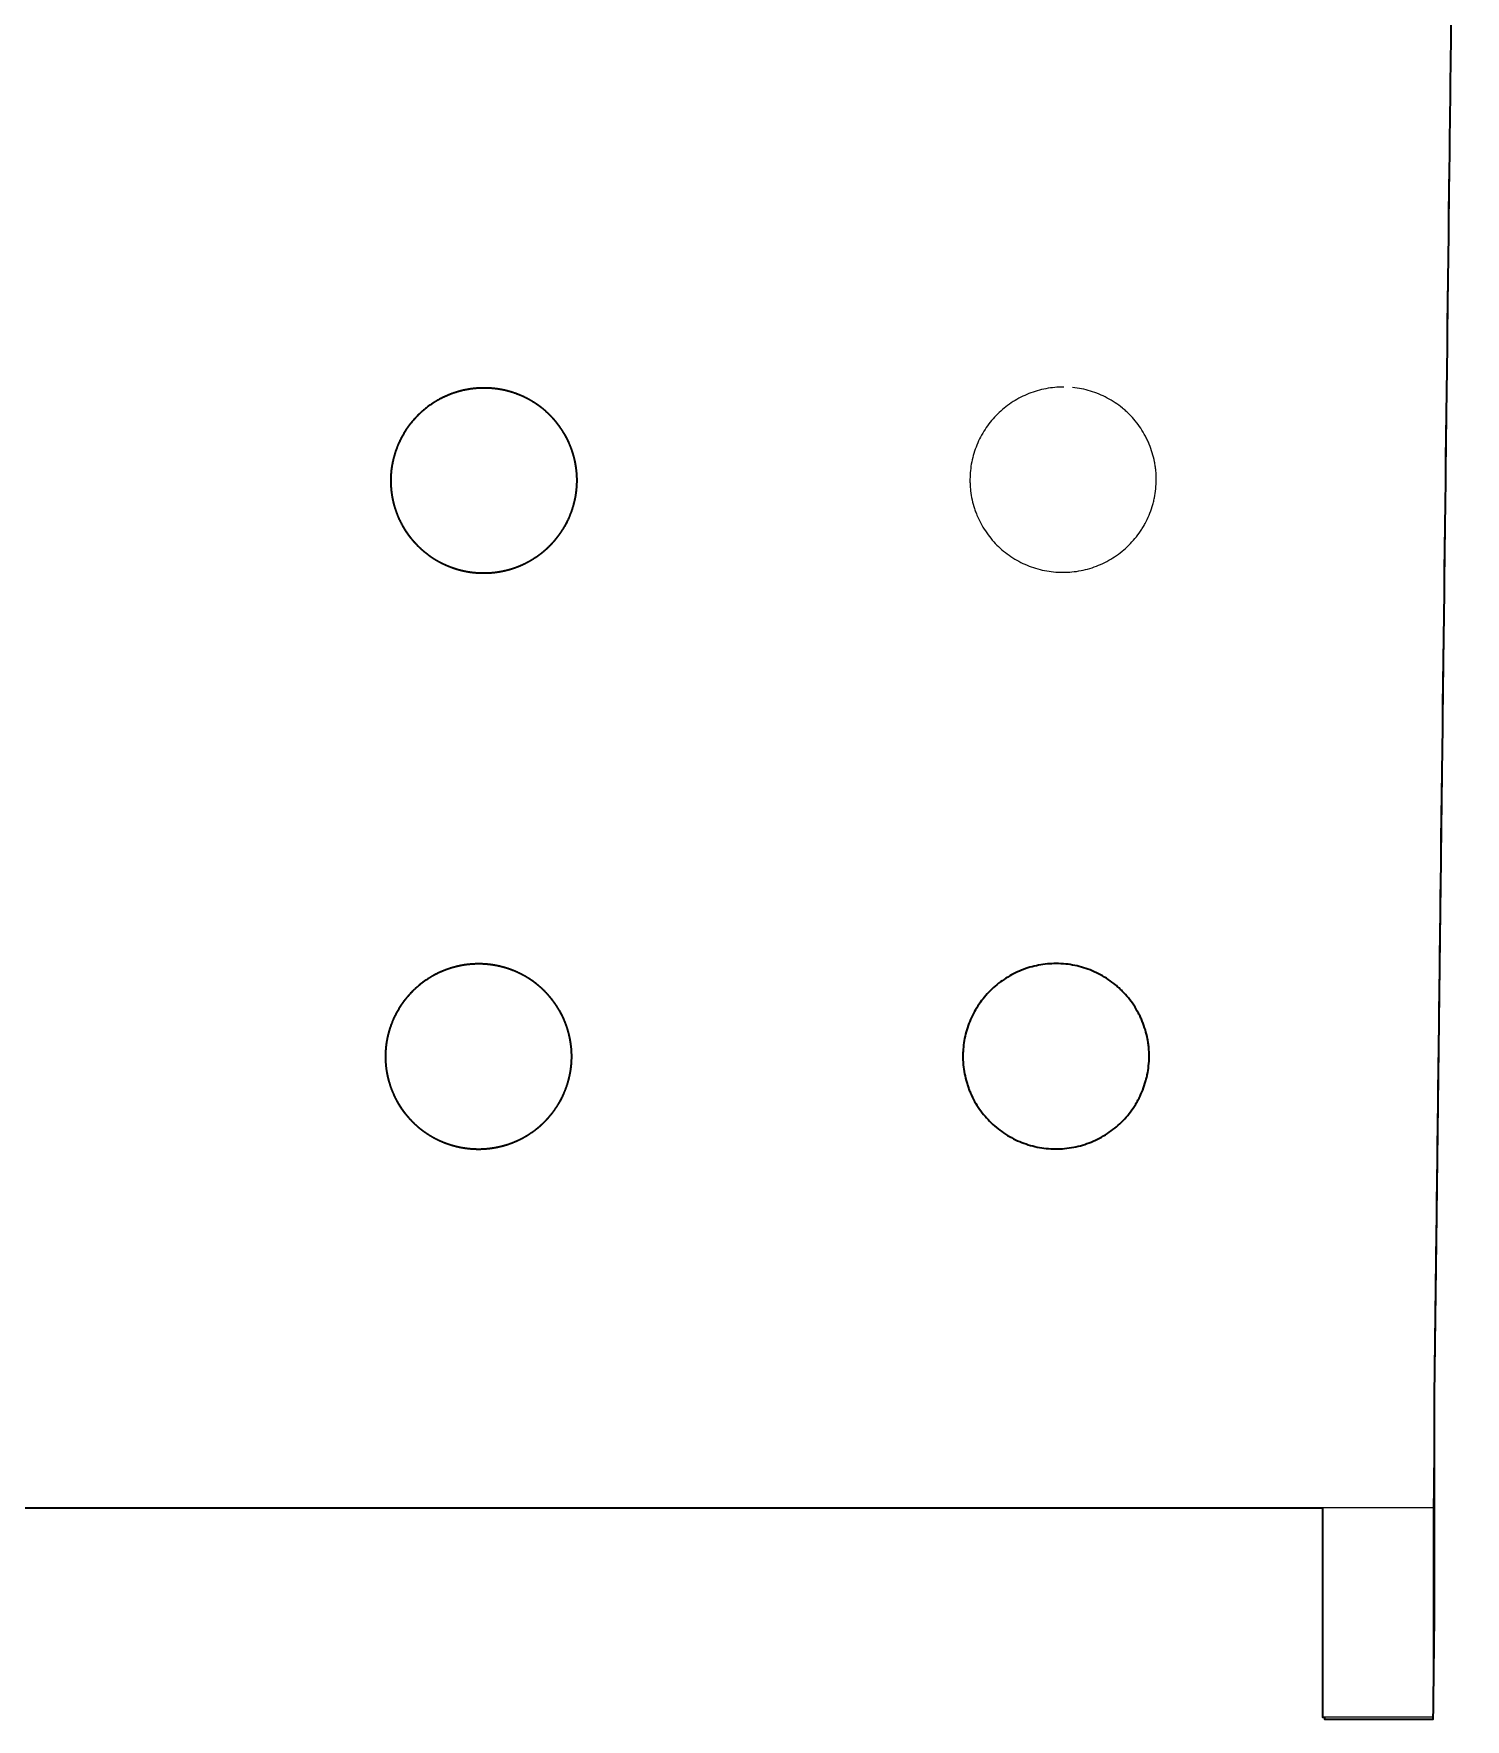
# Model space of a CAD drawing. Header units: millimetres. Extents: x 0 to 2650, y -1173 to 718.
# Drawn here: x 960.7 to 1245, y -1172.5 to -837.8 of the extents above; entities that cross this region are included whole.
import ezdxf

# ---------------------------------------------------------------- set-up
doc = ezdxf.new("R2010")
doc.units = ezdxf.units.MM
doc.layers.add('Blocks', color=7, linetype='Continuous')
doc.layers.add('Blocks$Inner', color=7, linetype='Continuous', lineweight=25, true_color=0x007f00)
doc.layers.add('Blocks$Outline', color=7, linetype='Continuous', lineweight=35, true_color=0xff3f3f)

# ---------------------------------------------------------------- blocks, each defined once
blk = doc.blocks.new('Balcony Lounge Bench Top')
at = {"layer": 'Blocks$Inner'}
for points in [[(305.26, 519.36), (305.33, 519.36), (305.88, 519.35), (306.99, 519.34), (311.44, 519.29), (346.99, 518.85), (418.1, 517.98), (426.98, 517.87), (435.87, 517.76), (453.65, 517.54), (489.2, 517.11), (560.31, 516.23), (702.52, 514.49), (773.63, 513.62), (809.18, 513.18), (811.4, 513.15), (811.96, 513.15), (812.09, 513.15)], [(826.47, 513), (868.06, 513), (846.24, 513.27), (802.43, 513.26)], [(826.47, 513), (826.47, 351.21), (826.47, 189.42), (826.47, 96.44), (826.47, -89.51), (826.47, -182.48), (826.47, -368.43), (826.47, -554.38)]]:
    blk.add_lwpolyline(points, dxfattribs=at)
for points, degree in [([(812.09, 513.15), (812.11, 513.15), (812.13, 513.15), (812.16, 513.15)], 3), ([(812.16, 513.15), (812.16, 513.15), (812.16, 513.15), (812.15, 513.15)], 3), ([(813.12, 513.13), (813.13, 513.13), (813.19, 513.13), (813.21, 513.13)], 3), ([(868.46, 513), (868.46, 513), (868.27, 513), (868.04, 513)], 3), ([(868.04, 513), (868.04, 502.27), (868.06, 491.37)], 2), ([(868.46, 491.37), (868.46, 502.27), (868.46, 513)], 2), ([(826.46, 491), (868.06, 491)], 1), ([(868.06, 491), (868.06, 491.37)], 1), ([(868.06, 491.37), (868.29, 491.37), (868.46, 491.37), (868.46, 491.37)], 3), ([(718.47, 440.01), (718.4, 439.37), (718.37, 438.74), (718.37, 438.11)], 3)]:
    blk.add_open_spline(points, degree=degree, dxfattribs=at)
for points, knots in [([(812.15, 513.15), (812.2, 513.14), (812.22, 513.14), (812.36, 513.14), (812.46, 513.14), (812.75, 513.14), (812.94, 513.14), (813.12, 513.13)], [1173.7455758, 1173.7455758, 1173.7455758, 1173.7455758, 1173.820489, 1173.820489, 1174.1201416, 1174.1201416, 1174.6297296, 1174.6297296, 1174.6297296, 1174.6297296]), ([(813.21, 513.13), (813.43, 513.13), (813.64, 513.13), (814.71, 513.12), (815.55, 513.11), (817.2, 513.09), (817.99, 513.08), (819.48, 513.07), (820.18, 513.06), (821.45, 513.05), (822.03, 513.04), (823.01, 513.03), (823.43, 513.03), (824.09, 513.02), (824.32, 513.02), (824.47, 513.02)], [1174.72731, 1174.72731, 1174.72731, 1174.72731, 1175.326616, 1175.326616, 1177.723836, 1177.723836, 1180.121057, 1180.121057, 1182.518277, 1182.518277, 1184.915498, 1184.915498, 1187.312718, 1187.312718, 1189.709939, 1189.709939, 1189.709939, 1189.709939]), ([(824.47, 513.02), (824.58, 513.01), (824.6, 513.01), (824.67, 513.01), (824.72, 513.01), (824.85, 513.01), (824.94, 513.01), (825.21, 513.01), (825.39, 513.01), (825.87, 513), (826.17, 513), (826.47, 513)], [1189.709939, 1189.709939, 1189.709939, 1189.709939, 1190.309244, 1190.309244, 1191.507854, 1191.507854, 1193.905075, 1193.905075, 1198.699516, 1198.699516, 1206.676327, 1206.676327, 1206.676327, 1206.676327]), ([(622.24, 457.98), (621.66, 457.98), (621.08, 457.95), (620.19, 457.87), (619.89, 457.83), (619.29, 457.74), (618.99, 457.69), (618.11, 457.52), (617.52, 457.37), (616.38, 457.02), (615.81, 456.82), (614.97, 456.48), (614.7, 456.36), (614.15, 456.1), (613.88, 455.96), (612.54, 455.25), (611.54, 454.58), (610.15, 453.44), (609.7, 453.03), (609.06, 452.39), (608.85, 452.17), (608.44, 451.72), (608.24, 451.49), (607.29, 450.32), (606.62, 449.32), (605.77, 447.72), (605.51, 447.17), (605.04, 446.05), (604.84, 445.48), (604.32, 443.75), (604.08, 442.57), (603.96, 441.35)], [218.164149, 218.164149, 218.164149, 218.164149, 220.732152, 220.732152, 222.058579, 222.058579, 223.385006, 223.385006, 226.03786, 226.03786, 228.690713, 228.690713, 230.01714, 230.01714, 231.343567, 231.343567, 236.649275, 236.649275, 239.302129, 239.302129, 240.628556, 240.628556, 241.954983, 241.954983, 247.26069, 247.26069, 249.913544, 249.913544, 252.566398, 252.566398, 257.872106, 257.872106, 257.872106, 257.872106]), ([(640.58, 437.59), (640.64, 438.2), (640.67, 438.8), (640.67, 439.42), (640.67, 440.02), (640.64, 440.63), (640.58, 441.24), (640.47, 442.45), (640.23, 443.63), (639.89, 444.79), (639.71, 445.38), (639.51, 445.95), (639.27, 446.52), (639.04, 447.08), (638.79, 447.62), (638.5, 448.16), (638.22, 448.69), (637.91, 449.21), (637.58, 449.71), (637.24, 450.22), (636.88, 450.71), (636.5, 451.18), (635.73, 452.12), (634.89, 452.98), (633.95, 453.75), (633.49, 454.14), (633.01, 454.5), (632.51, 454.83), (632.25, 455), (632, 455.17), (631.74, 455.33), (631.48, 455.48), (631.22, 455.63), (630.95, 455.78), (629.89, 456.35), (628.78, 456.81), (627.63, 457.17), (627.34, 457.26), (627.05, 457.34), (626.76, 457.41), (626.47, 457.49), (626.17, 457.55), (625.88, 457.61), (625.29, 457.73), (624.69, 457.82), (624.09, 457.88), (623.48, 457.95), (622.86, 457.98), (622.24, 457.98)], [187.153528, 187.153528, 187.153528, 187.153528, 188.984385, 188.984385, 188.984385, 190.811483, 190.811483, 190.811483, 194.446161, 194.446161, 194.446161, 196.276968, 196.276968, 196.276968, 198.093772, 198.093772, 198.093772, 199.906511, 199.906511, 199.906511, 201.732615, 201.732615, 201.732615, 205.372319, 205.372319, 205.372319, 207.189812, 207.189812, 207.189812, 208.105549, 208.105549, 208.105549, 209.018534, 209.018534, 209.018534, 212.649259, 212.649259, 212.649259, 213.559887, 213.559887, 213.559887, 214.475678, 214.475678, 214.475678, 216.295634, 216.295634, 216.295634, 218.164149, 218.164149, 218.164149, 218.164149]), ([(736.77, 456.57), (736.21, 456.57), (735.65, 456.55), (734.78, 456.47), (734.48, 456.43), (733.88, 456.35), (733.58, 456.3), (732.7, 456.12), (732.11, 455.98), (730.96, 455.64), (730.4, 455.44), (729.56, 455.1), (729.28, 454.98), (728.73, 454.72), (728.46, 454.58), (727.12, 453.87), (726.12, 453.21), (724.72, 452.07), (724.27, 451.67), (723.62, 451.02), (723.41, 450.8), (723, 450.36), (722.8, 450.13), (721.84, 448.97), (721.17, 447.97), (720.31, 446.37), (720.04, 445.82), (719.57, 444.7), (719.37, 444.13), (718.84, 442.4), (718.59, 441.22), (718.47, 440.01)], [303.076391, 303.076391, 303.076391, 303.076391, 305.556832, 305.556832, 306.883509, 306.883509, 308.210185, 308.210185, 310.863538, 310.863538, 313.516891, 313.516891, 314.843567, 314.843567, 316.170244, 316.170244, 321.476949, 321.476949, 324.130302, 324.130302, 325.456978, 325.456978, 326.783655, 326.783655, 332.09036, 332.09036, 334.743713, 334.743713, 337.397066, 337.397066, 342.703772, 342.703772, 342.703772, 342.703772]), ([(755.08, 436.13), (755.14, 436.74), (755.17, 437.35), (755.18, 437.96), (755.18, 438.57), (755.15, 439.18), (755.1, 439.78), (754.98, 440.99), (754.76, 442.18), (754.41, 443.34), (754.24, 443.92), (754.04, 444.5), (753.81, 445.06), (753.58, 445.62), (753.33, 446.17), (753.05, 446.71), (752.77, 447.24), (752.46, 447.76), (752.13, 448.27), (751.8, 448.77), (751.44, 449.26), (751.06, 449.74), (750.3, 450.68), (749.45, 451.54), (748.52, 452.31), (748.06, 452.7), (747.58, 453.06), (747.08, 453.4), (746.83, 453.57), (746.57, 453.73), (746.31, 453.89), (746.06, 454.05), (745.79, 454.2), (745.53, 454.34), (744.47, 454.92), (743.37, 455.39), (742.22, 455.74), (741.93, 455.83), (741.64, 455.92), (741.35, 455.99), (741.06, 456.07), (740.76, 456.14), (740.47, 456.2), (739.88, 456.32), (739.28, 456.41), (738.68, 456.47), (738.05, 456.54), (737.41, 456.57), (736.77, 456.57)], [272.013213, 272.013213, 272.013213, 272.013213, 273.843547, 273.843547, 273.843547, 275.670077, 275.670077, 275.670077, 279.303693, 279.303693, 279.303693, 281.133968, 281.133968, 281.133968, 282.950232, 282.950232, 282.950232, 284.76247, 284.76247, 284.76247, 286.588104, 286.588104, 286.588104, 290.226796, 290.226796, 290.226796, 292.043869, 292.043869, 292.043869, 292.959402, 292.959402, 292.959402, 293.872157, 293.872157, 293.872157, 297.502131, 297.502131, 297.502131, 298.412616, 298.412616, 298.412616, 299.328263, 299.328263, 299.328263, 301.147926, 301.147926, 301.147926, 303.076391, 303.076391, 303.076391, 303.076391]), ([(603.87, 439.59), (603.87, 438.4), (603.98, 437.23), (604.31, 435.49), (604.45, 434.91), (604.77, 433.78), (604.96, 433.23), (605.61, 431.6), (606.14, 430.56), (607.09, 429.06), (607.43, 428.58), (608.15, 427.65), (608.53, 427.21), (609.33, 426.36), (609.75, 425.95), (610.63, 425.18), (611.09, 424.81), (612.52, 423.78), (613.53, 423.19), (615.11, 422.45), (615.65, 422.23), (616.76, 421.83), (617.33, 421.66), (619.03, 421.24), (620.18, 421.07), (621.67, 420.99), (622.01, 420.98), (622.34, 420.98)], [130.707701, 130.707701, 130.707701, 130.707701, 134.233383, 134.233383, 135.996224, 135.996224, 137.759066, 137.759066, 141.284748, 141.284748, 143.047589, 143.047589, 144.81043, 144.81043, 146.573271, 146.573271, 148.336113, 148.336113, 151.861795, 151.861795, 153.624636, 153.624636, 155.387477, 155.387477, 158.91316, 158.91316, 159.909565, 159.909565, 159.909565, 159.909565]), ([(622.34, 420.98), (622.61, 420.98), (622.89, 420.98), (623.17, 421), (623.47, 421.01), (623.77, 421.03), (624.07, 421.06), (625.26, 421.17), (626.43, 421.4), (627.58, 421.75), (627.87, 421.84), (628.16, 421.93), (628.44, 422.03), (628.73, 422.13), (629.01, 422.24), (629.29, 422.36), (629.84, 422.58), (630.38, 422.84), (630.91, 423.12), (631.98, 423.69), (632.97, 424.35), (633.91, 425.12), (634.37, 425.5), (634.82, 425.91), (635.25, 426.33), (635.68, 426.76), (636.08, 427.2), (636.46, 427.67), (636.84, 428.13), (637.2, 428.61), (637.54, 429.12), (637.87, 429.62), (638.19, 430.14), (638.48, 430.68), (639.05, 431.74), (639.51, 432.86), (639.86, 434.01), (640.04, 434.6), (640.19, 435.19), (640.31, 435.78), (640.43, 436.38), (640.52, 436.98), (640.58, 437.59)], [159.909565, 159.909565, 159.909565, 159.909565, 160.748989, 160.748989, 160.748989, 161.659654, 161.659654, 161.659654, 165.290179, 165.290179, 165.290179, 166.203061, 166.203061, 166.203061, 167.118703, 167.118703, 167.118703, 168.935993, 168.935993, 168.935993, 172.575195, 172.575195, 172.575195, 174.401123, 174.401123, 174.401123, 176.213709, 176.213709, 176.213709, 178.030371, 178.030371, 178.030371, 179.86108, 179.86108, 179.86108, 183.495627, 183.495627, 183.495627, 185.322663, 185.322663, 185.322663, 187.153528, 187.153528, 187.153528, 187.153528]), ([(718.37, 438.11), (718.37, 436.93), (718.48, 435.76), (718.81, 434.03), (718.95, 433.45), (719.28, 432.33), (719.47, 431.77), (720.11, 430.15), (720.64, 429.11), (721.91, 427.12), (722.63, 426.2), (723.83, 424.93), (724.25, 424.52), (725.13, 423.75), (725.59, 423.38), (727.01, 422.36), (728.02, 421.77), (729.6, 421.04), (730.14, 420.82), (731.25, 420.42), (731.81, 420.26), (733.51, 419.83), (734.65, 419.66), (736.14, 419.58), (736.47, 419.57), (736.8, 419.57)], [215.703493, 215.703493, 215.703493, 215.703493, 219.220828, 219.220828, 220.979495, 220.979495, 222.738163, 222.738163, 226.255498, 226.255498, 229.772833, 229.772833, 231.5315, 231.5315, 233.290168, 233.290168, 236.807503, 236.807503, 238.56617, 238.56617, 240.324838, 240.324838, 243.842172, 243.842172, 244.82717, 244.82717, 244.82717, 244.82717]), ([(736.8, 419.57), (737.06, 419.57), (737.32, 419.58), (737.58, 419.59), (737.88, 419.6), (738.18, 419.62), (738.48, 419.65), (739.67, 419.76), (740.85, 419.99), (742, 420.33), (742.29, 420.41), (742.57, 420.51), (742.86, 420.61), (743.14, 420.71), (743.43, 420.82), (743.71, 420.93), (744.26, 421.16), (744.81, 421.41), (745.34, 421.69), (746.41, 422.25), (747.41, 422.92), (748.34, 423.68), (748.81, 424.06), (749.26, 424.46), (749.69, 424.89), (750.12, 425.31), (750.53, 425.76), (750.91, 426.22), (751.3, 426.68), (751.66, 427.17), (752, 427.67), (752.33, 428.17), (752.65, 428.69), (752.94, 429.23), (753.52, 430.29), (753.98, 431.4), (754.34, 432.56), (754.52, 433.14), (754.67, 433.73), (754.8, 434.33), (754.92, 434.92), (755.01, 435.53), (755.08, 436.13)], [244.82717, 244.82717, 244.82717, 244.82717, 245.614285, 245.614285, 245.614285, 246.524801, 246.524801, 246.524801, 250.15476, 250.15476, 250.15476, 251.067497, 251.067497, 251.067497, 251.983, 251.983, 251.983, 253.800002, 253.800002, 253.800002, 257.438539, 257.438539, 257.438539, 259.264113, 259.264113, 259.264113, 261.076304, 261.076304, 261.076304, 262.89253, 262.89253, 262.89253, 264.722781, 264.722781, 264.722781, 268.356359, 268.356359, 268.356359, 270.182879, 270.182879, 270.182879, 272.013213, 272.013213, 272.013213, 272.013213]), ([(622.42, 342.94), (621.84, 342.94), (621.27, 342.91), (620.39, 342.82), (620.09, 342.79), (619.49, 342.7), (619.19, 342.65), (618.31, 342.48), (617.72, 342.33), (616.58, 341.99), (616.01, 341.79), (615.18, 341.44), (614.9, 341.32), (614.35, 341.06), (614.08, 340.93), (612.75, 340.21), (611.75, 339.55), (610.36, 338.41), (609.91, 338), (609.27, 337.36), (609.06, 337.14), (608.65, 336.69), (608.45, 336.46), (607.5, 335.3), (606.83, 334.3), (605.97, 332.7), (605.71, 332.14), (605.25, 331.02), (605.04, 330.46), (604.52, 328.73), (604.28, 327.54), (604.16, 326.33)], [316.161507, 316.161507, 316.161507, 316.161507, 318.701767, 318.701767, 320.028222, 320.028222, 321.354676, 321.354676, 324.007586, 324.007586, 326.660495, 326.660495, 327.98695, 327.98695, 329.313404, 329.313404, 334.619223, 334.619223, 337.272132, 337.272132, 338.598587, 338.598587, 339.925042, 339.925042, 345.230861, 345.230861, 347.88377, 347.88377, 350.536679, 350.536679, 355.842498, 355.842498, 355.842498, 355.842498]), ([(640.71, 322.53), (640.77, 323.13), (640.8, 323.74), (640.8, 324.35), (640.81, 324.96), (640.78, 325.57), (640.72, 326.18), (640.61, 327.39), (640.37, 328.57), (640.03, 329.74), (639.85, 330.32), (639.65, 330.9), (639.42, 331.46), (639.19, 332.02), (638.93, 332.57), (638.65, 333.1), (638.37, 333.64), (638.06, 334.16), (637.73, 334.66), (637.4, 335.17), (637.04, 335.66), (636.65, 336.13), (635.89, 337.07), (635.04, 337.93), (634.12, 338.7), (633.65, 339.08), (633.17, 339.45), (632.67, 339.78), (632.42, 339.95), (632.16, 340.12), (631.91, 340.28), (631.65, 340.43), (631.39, 340.58), (631.12, 340.73), (630.06, 341.3), (628.96, 341.76), (627.81, 342.12), (627.52, 342.21), (627.23, 342.29), (626.94, 342.36), (626.65, 342.44), (626.36, 342.51), (626.06, 342.57), (625.47, 342.69), (624.88, 342.78), (624.28, 342.84), (623.66, 342.9), (623.04, 342.94), (622.42, 342.94)], [285.119179, 285.119179, 285.119179, 285.119179, 286.950936, 286.950936, 286.950936, 288.778899, 288.778899, 288.778899, 292.415275, 292.415275, 292.415275, 294.246884, 294.246884, 294.246884, 296.064432, 296.064432, 296.064432, 297.87792, 297.87792, 297.87792, 299.704789, 299.704789, 299.704789, 303.345789, 303.345789, 303.345789, 305.163992, 305.163992, 305.163992, 306.080081, 306.080081, 306.080081, 306.993346, 306.993346, 306.993346, 310.625382, 310.625382, 310.625382, 311.536402, 311.536402, 311.536402, 312.452562, 312.452562, 312.452562, 314.273172, 314.273172, 314.273172, 316.161507, 316.161507, 316.161507, 316.161507]), ([(736.83, 341.88), (736.27, 341.88), (735.7, 341.86), (734.84, 341.78), (734.54, 341.74), (733.94, 341.65), (733.64, 341.6), (732.75, 341.43), (732.17, 341.29), (731.02, 340.95), (730.46, 340.75), (729.62, 340.41), (729.34, 340.29), (728.79, 340.03), (728.52, 339.89), (727.18, 339.18), (726.18, 338.52), (724.79, 337.38), (724.34, 336.98), (723.69, 336.34), (723.48, 336.12), (723.07, 335.67), (722.87, 335.44), (721.91, 334.28), (721.24, 333.28), (720.38, 331.68), (720.11, 331.13), (719.65, 330.01), (719.44, 329.44), (718.91, 327.72), (718.67, 326.53), (718.54, 325.32)], [316.053972, 316.053972, 316.053972, 316.053972, 318.530343, 318.530343, 319.857422, 319.857422, 321.184501, 321.184501, 323.838659, 323.838659, 326.492817, 326.492817, 327.819896, 327.819896, 329.146975, 329.146975, 334.455292, 334.455292, 337.10945, 337.10945, 338.436529, 338.436529, 339.763608, 339.763608, 345.071925, 345.071925, 347.726083, 347.726083, 350.380241, 350.380241, 355.688557, 355.688557, 355.688557, 355.688557]), ([(755.1, 321.44), (755.17, 322.05), (755.2, 322.65), (755.2, 323.26), (755.21, 323.87), (755.18, 324.48), (755.12, 325.09), (755.01, 326.3), (754.78, 327.48), (754.44, 328.65), (754.27, 329.23), (754.07, 329.81), (753.84, 330.37), (753.61, 330.93), (753.36, 331.48), (753.08, 332.02), (752.8, 332.55), (752.49, 333.07), (752.16, 333.57), (751.83, 334.08), (751.47, 334.57), (751.09, 335.04), (750.33, 335.99), (749.48, 336.84), (748.56, 337.62), (748.09, 338), (747.61, 338.37), (747.12, 338.71), (746.87, 338.88), (746.61, 339.04), (746.35, 339.2), (746.09, 339.36), (745.83, 339.51), (745.57, 339.65), (744.51, 340.23), (743.41, 340.69), (742.26, 341.05), (741.98, 341.14), (741.69, 341.22), (741.4, 341.3), (741.1, 341.37), (740.81, 341.44), (740.51, 341.5), (739.92, 341.63), (739.33, 341.72), (738.73, 341.78), (738.1, 341.85), (737.46, 341.88), (736.83, 341.88)], [284.977033, 284.977033, 284.977033, 284.977033, 286.807996, 286.807996, 286.807996, 288.635145, 288.635145, 288.635145, 292.270042, 292.270042, 292.270042, 294.100962, 294.100962, 294.100962, 295.917858, 295.917858, 295.917858, 297.730744, 297.730744, 297.730744, 299.557044, 299.557044, 299.557044, 303.19697, 303.19697, 303.19697, 305.014678, 305.014678, 305.014678, 305.930525, 305.930525, 305.930525, 306.843561, 306.843561, 306.843561, 310.474686, 310.474686, 310.474686, 311.385472, 311.385472, 311.385472, 312.301409, 312.301409, 312.301409, 314.121606, 314.121606, 314.121606, 316.053972, 316.053972, 316.053972, 316.053972]), ([(604.07, 324.52), (604.06, 323.33), (604.17, 322.16), (604.5, 320.42), (604.64, 319.85), (604.97, 318.72), (605.16, 318.16), (605.8, 316.54), (606.33, 315.49), (607.6, 313.5), (608.32, 312.57), (609.51, 311.3), (609.93, 310.9), (610.81, 310.12), (611.28, 309.75), (612.7, 308.72), (613.71, 308.14), (615.29, 307.4), (615.83, 307.18), (616.94, 306.79), (617.5, 306.62), (619.19, 306.2), (620.34, 306.02), (621.82, 305.94), (622.15, 305.94), (622.47, 305.93)], [228.730152, 228.730152, 228.730152, 228.730152, 232.253522, 232.253522, 234.015207, 234.015207, 235.776892, 235.776892, 239.300262, 239.300262, 242.823632, 242.823632, 244.585318, 244.585318, 246.347003, 246.347003, 249.870373, 249.870373, 251.632058, 251.632058, 253.393743, 253.393743, 256.917113, 256.917113, 257.889009, 257.889009, 257.889009, 257.889009]), ([(630.76, 307.93), (630.86, 307.98), (630.95, 308.02), (631.03, 308.07), (632.1, 308.63), (633.09, 309.3), (634.03, 310.06), (634.49, 310.44), (634.94, 310.85), (635.37, 311.27), (635.79, 311.7), (636.2, 312.14), (636.58, 312.61), (636.96, 313.07), (637.32, 313.55), (637.66, 314.05), (638, 314.56), (638.31, 315.08), (638.6, 315.61), (639.17, 316.68), (639.63, 317.79), (639.99, 318.95), (640.17, 319.53), (640.32, 320.12), (640.44, 320.72), (640.56, 321.32), (640.65, 321.92), (640.71, 322.53)], [266.595228, 266.595228, 266.595228, 266.595228, 266.892102, 266.892102, 266.892102, 270.533288, 270.533288, 270.533288, 272.360162, 272.360162, 272.360162, 274.173702, 274.173702, 274.173702, 275.991335, 275.991335, 275.991335, 277.82301, 277.82301, 277.82301, 281.459434, 281.459434, 281.459434, 283.287403, 283.287403, 283.287403, 285.119179, 285.119179, 285.119179, 285.119179]), ([(718.44, 323.41), (718.44, 322.23), (718.55, 321.06), (718.88, 319.33), (719.02, 318.75), (719.35, 317.62), (719.54, 317.07), (720.18, 315.45), (720.71, 314.41), (721.98, 312.42), (722.7, 311.5), (723.89, 310.23), (724.31, 309.83), (725.19, 309.06), (725.65, 308.69), (727.08, 307.66), (728.08, 307.08), (729.66, 306.34), (730.2, 306.12), (731.3, 305.73), (731.86, 305.56), (733.56, 305.14), (734.7, 304.97), (736.2, 304.89), (736.53, 304.88), (736.86, 304.88)], [228.697229, 228.697229, 228.697229, 228.697229, 232.214048, 232.214048, 233.972457, 233.972457, 235.730867, 235.730867, 239.247685, 239.247685, 242.764504, 242.764504, 244.522914, 244.522914, 246.281323, 246.281323, 249.798142, 249.798142, 251.556552, 251.556552, 253.314961, 253.314961, 256.83178, 256.83178, 257.833829, 257.833829, 257.833829, 257.833829]), ([(745.14, 306.88), (745.23, 306.92), (745.3, 306.96), (745.37, 307), (746.43, 307.56), (747.43, 308.22), (748.37, 308.98), (748.84, 309.36), (749.29, 309.77), (749.72, 310.19), (750.15, 310.62), (750.55, 311.06), (750.94, 311.52), (751.32, 311.99), (751.68, 312.47), (752.02, 312.97), (752.36, 313.47), (752.68, 314), (752.97, 314.53), (753.54, 315.59), (754.01, 316.71), (754.37, 317.86), (754.55, 318.44), (754.7, 319.03), (754.82, 319.63), (754.95, 320.23), (755.04, 320.83), (755.1, 321.44)], [266.51248, 266.51248, 266.51248, 266.51248, 266.757683, 266.757683, 266.757683, 270.397455, 270.397455, 270.397455, 272.223637, 272.223637, 272.223637, 274.036434, 274.036434, 274.036434, 275.853273, 275.853273, 275.853273, 277.684139, 277.684139, 277.684139, 281.31894, 281.31894, 281.31894, 283.146081, 283.146081, 283.146081, 284.977033, 284.977033, 284.977033, 284.977033]), ([(622.47, 305.93), (622.75, 305.93), (623.02, 305.94), (623.3, 305.95), (623.6, 305.97), (623.9, 305.99), (624.2, 306.02), (625.39, 306.13), (626.56, 306.36), (627.71, 306.7), (627.99, 306.79), (628.28, 306.88), (628.56, 306.98), (628.85, 307.08), (629.13, 307.19), (629.41, 307.3), (629.86, 307.49), (630.31, 307.7), (630.76, 307.93)], [257.889009, 257.889009, 257.889009, 257.889009, 258.728811, 258.728811, 258.728811, 259.639873, 259.639873, 259.639873, 263.272223, 263.272223, 263.272223, 264.18562, 264.18562, 264.18562, 265.10172, 265.10172, 265.10172, 266.595228, 266.595228, 266.595228, 266.595228]), ([(736.86, 304.88), (737.11, 304.88), (737.37, 304.89), (737.62, 304.9), (737.92, 304.91), (738.22, 304.93), (738.52, 304.96), (739.71, 305.07), (740.88, 305.29), (742.03, 305.64), (742.32, 305.72), (742.61, 305.81), (742.89, 305.91), (743.18, 306.01), (743.46, 306.12), (743.74, 306.24), (744.21, 306.43), (744.67, 306.64), (745.14, 306.88)], [257.833829, 257.833829, 257.833829, 257.833829, 258.597168, 258.597168, 258.597168, 259.507965, 259.507965, 259.507965, 263.139113, 263.139113, 263.139113, 264.052167, 264.052167, 264.052167, 264.967971, 264.967971, 264.967971, 266.51248, 266.51248, 266.51248, 266.51248])]:
    blk.add_open_spline(points, degree=3, knots=knots, dxfattribs=at)
for points, weights in [([(604.16, 326.33), (604.1, 325.72), (604.07, 325.12), (604.07, 324.52)], [1, 0.999999999989, 0.999999999989, 1]), ([(718.54, 325.32), (718.47, 324.68), (718.44, 324.04), (718.44, 323.41)], [1, 0.999999999991, 0.999999999991, 1])]:
    blk.add_rational_spline(points, weights, degree=3, dxfattribs=at)
at = {"layer": 'Blocks$Outline'}
for points, knots in [([(802.43, 513.26), (792.83, 513.38), (783.23, 513.5), (773.63, 513.62), (749.93, 513.91), (726.22, 514.2), (702.52, 514.49), (655.12, 515.07), (607.71, 515.65), (560.31, 516.23), (536.61, 516.52), (512.9, 516.81), (489.2, 517.11), (477.35, 517.25), (465.5, 517.4), (453.65, 517.54), (447.72, 517.61), (441.8, 517.69), (435.87, 517.76), (432.91, 517.8), (429.95, 517.83), (426.98, 517.87), (424.02, 517.91), (421.06, 517.94), (418.1, 517.98), (394.39, 518.27), (370.69, 518.56), (346.99, 518.85), (335.68, 518.99), (324.36, 519.13), (313.05, 519.27)], [-1170.360637, -1170.360637, -1170.360637, -1170.360637, -1169.550642, -1169.550642, -1169.550642, -1168.550642, -1168.550642, -1168.550642, -1167.550642, -1167.550642, -1167.550642, -1166.550642, -1166.550642, -1166.550642, -1165.550642, -1165.550642, -1165.550642, -1164.550642, -1164.550642, -1164.550642, -1163.550642, -1163.550642, -1163.550642, -1162.550642, -1162.550642, -1162.550642, -1161.550642, -1161.550642, -1161.550642, -1160.595962, -1160.595962, -1160.595962, -1160.595962]), ([(868.04, 513), (868.04, 513), (860.77, 513.09), (853.5, 513.18), (846.24, 513.27), (831.63, 513.27), (817.03, 513.27), (802.43, 513.26)], [1.001094, 1.001094, 1.001094, 1.001094, 1.001094, 2, 2, 2, 3, 3, 3, 3]), ([(826.47, 491), (840.33, 491), (854.2, 491), (868.06, 491), (868.06, 491.12), (868.06, 491.24), (868.06, 491.37), (868.29, 491.37), (868.46, 491.37), (868.46, 491.37), (868.46, 498.63), (868.46, 505.84), (868.46, 513), (868.46, 513), (868.29, 513), (868.06, 513)], [0.000282, 0.000282, 0.000282, 0.000282, 1, 1, 1, 2, 2, 2, 6.096699, 6.096699, 6.096699, 27.896699, 27.896699, 27.896699, 31.993479, 31.993479, 31.993479, 31.993479]), ([(868.06, 513), (868.05, 513), (868.05, 513), (868.04, 513), (868.04, 513)], [-1, -1, -1, -1, -0.9994760227, -0.9994260712, -0.9994260712, -0.9994260712, -0.9994260712]), ([(826.47, -532.38), (826.47, -477.73), (826.47, -423.08), (826.47, -368.43), (826.47, -306.45), (826.47, -244.47), (826.47, -182.48), (826.47, -151.49), (826.47, -120.5), (826.47, -89.51), (826.47, -27.52), (826.47, 34.46), (826.47, 96.44), (826.47, 127.44), (826.47, 158.43), (826.47, 189.42), (826.47, 243.35), (826.47, 297.28), (826.47, 351.21), (826.47, 397.8), (826.47, 444.4), (826.47, 491)], [33.722846, 33.722846, 33.722846, 33.722846, 34.604537, 34.604537, 34.604537, 35.604537, 35.604537, 35.604537, 36.604537, 36.604537, 36.604537, 37.604537, 37.604537, 37.604537, 38.604537, 38.604537, 38.604537, 39.604537, 39.604537, 39.604537, 40.468559, 40.468559, 40.468559, 40.468559]), ([(718.47, 440.01), (718.59, 441.22), (718.84, 442.4), (719.37, 444.13), (719.57, 444.7), (720.04, 445.82), (720.31, 446.37), (721.17, 447.97), (721.84, 448.97), (722.8, 450.13), (723, 450.36), (723.41, 450.8), (723.62, 451.02), (724.27, 451.67), (724.72, 452.07), (726.12, 453.21), (727.12, 453.87), (728.46, 454.58), (728.73, 454.72), (729.28, 454.98), (729.56, 455.1), (730.4, 455.44), (730.96, 455.64), (732.11, 455.98), (732.7, 456.12), (733.58, 456.3), (733.88, 456.35), (734.48, 456.43), (734.78, 456.47), (735.65, 456.55), (736.21, 456.57), (736.77, 456.57), (737.41, 456.57), (738.05, 456.54), (738.68, 456.47), (739.28, 456.41), (739.88, 456.32), (740.47, 456.2), (740.76, 456.14), (741.06, 456.07), (741.35, 455.99), (741.64, 455.92), (741.93, 455.83), (742.22, 455.74), (743.37, 455.39), (744.47, 454.92), (745.53, 454.34), (745.79, 454.2), (746.06, 454.05), (746.31, 453.89), (746.57, 453.73), (746.83, 453.57), (747.08, 453.4), (747.58, 453.06), (748.06, 452.7), (748.52, 452.31), (749.45, 451.54), (750.3, 450.68), (751.06, 449.74), (751.44, 449.26), (751.8, 448.77), (752.13, 448.27), (752.46, 447.76), (752.77, 447.24), (753.05, 446.71), (753.33, 446.17), (753.58, 445.62), (753.81, 445.06), (754.04, 444.5), (754.24, 443.92), (754.41, 443.34), (754.76, 442.18), (754.98, 440.99), (755.1, 439.78), (755.15, 439.18), (755.18, 438.57), (755.18, 437.96), (755.17, 437.35), (755.14, 436.74), (755.08, 436.13), (755.01, 435.53), (754.92, 434.92), (754.8, 434.33), (754.67, 433.73), (754.52, 433.14), (754.34, 432.56), (753.98, 431.4), (753.52, 430.29), (752.94, 429.23), (752.65, 428.69), (752.33, 428.17), (752, 427.67), (751.66, 427.17), (751.3, 426.68), (750.91, 426.22), (750.53, 425.76), (750.12, 425.31), (749.69, 424.89), (749.26, 424.46), (748.81, 424.06), (748.34, 423.68), (747.41, 422.92), (746.41, 422.25), (745.34, 421.69), (744.81, 421.41), (744.26, 421.16), (743.71, 420.93), (743.43, 420.82), (743.14, 420.71), (742.86, 420.61), (742.57, 420.51), (742.29, 420.41), (742, 420.33), (740.85, 419.99), (739.67, 419.76), (738.48, 419.65), (738.18, 419.62), (737.88, 419.6), (737.58, 419.59), (737.32, 419.58), (737.06, 419.57), (736.8, 419.57), (736.47, 419.57), (736.14, 419.58), (734.65, 419.66), (733.51, 419.83), (731.81, 420.26), (731.25, 420.42), (730.14, 420.82), (729.6, 421.04), (728.02, 421.77), (727.01, 422.36), (725.59, 423.38), (725.13, 423.75), (724.25, 424.52), (723.83, 424.93), (722.63, 426.2), (721.91, 427.12), (720.64, 429.11), (720.11, 430.15), (719.47, 431.77), (719.28, 432.33), (718.95, 433.45), (718.81, 434.03), (718.48, 435.76), (718.37, 436.93), (718.37, 438.11), (718.37, 438.74), (718.4, 439.37), (718.47, 440.01)], [-342.703772, -342.703772, -342.703772, -342.703772, -337.397066, -337.397066, -334.743713, -334.743713, -332.09036, -332.09036, -326.783655, -326.783655, -325.456978, -325.456978, -324.130302, -324.130302, -321.476949, -321.476949, -316.170244, -316.170244, -314.843567, -314.843567, -313.516891, -313.516891, -310.863538, -310.863538, -308.210185, -308.210185, -306.883509, -306.883509, -305.556832, -305.556832, -303.076391, -303.076391, -303.076391, -301.147926, -301.147926, -301.147926, -299.328263, -299.328263, -299.328263, -298.412616, -298.412616, -298.412616, -297.502131, -297.502131, -297.502131, -293.872157, -293.872157, -293.872157, -292.959402, -292.959402, -292.959402, -292.043869, -292.043869, -292.043869, -290.226796, -290.226796, -290.226796, -286.588104, -286.588104, -286.588104, -284.76247, -284.76247, -284.76247, -282.950232, -282.950232, -282.950232, -281.133968, -281.133968, -281.133968, -279.303693, -279.303693, -279.303693, -275.670077, -275.670077, -275.670077, -273.843547, -273.843547, -273.843547, -272.013213, -272.013213, -272.013213, -270.182879, -270.182879, -270.182879, -268.356359, -268.356359, -268.356359, -264.722781, -264.722781, -264.722781, -262.89253, -262.89253, -262.89253, -261.076304, -261.076304, -261.076304, -259.264113, -259.264113, -259.264113, -257.438539, -257.438539, -257.438539, -253.800002, -253.800002, -253.800002, -251.983, -251.983, -251.983, -251.067497, -251.067497, -251.067497, -250.15476, -250.15476, -250.15476, -246.524801, -246.524801, -246.524801, -245.614285, -245.614285, -245.614285, -244.82717, -244.82717, -244.82717, -243.842172, -243.842172, -240.324838, -240.324838, -238.56617, -238.56617, -236.807503, -236.807503, -233.290168, -233.290168, -231.5315, -231.5315, -229.772833, -229.772833, -226.255498, -226.255498, -222.738163, -222.738163, -220.979495, -220.979495, -219.220828, -219.220828, -215.703493, -215.703493, -215.703493, -213.805531, -213.805531, -213.805531, -213.805531])]:
    blk.add_open_spline(points, degree=3, knots=knots, dxfattribs=at)
for points, weights, knots in [([(604.16, 326.33), (604.28, 327.54), (604.52, 328.73), (605.04, 330.46), (605.25, 331.02), (605.71, 332.14), (605.97, 332.7), (606.83, 334.3), (607.5, 335.3), (608.45, 336.46), (608.65, 336.69), (609.06, 337.14), (609.27, 337.36), (609.91, 338), (610.36, 338.41), (611.75, 339.55), (612.75, 340.21), (614.08, 340.93), (614.35, 341.06), (614.9, 341.32), (615.18, 341.44), (616.01, 341.79), (616.58, 341.99), (617.72, 342.33), (618.31, 342.48), (619.19, 342.65), (619.49, 342.7), (620.09, 342.79), (620.39, 342.82), (621.27, 342.91), (621.84, 342.94), (622.42, 342.94), (623.04, 342.94), (623.66, 342.9), (624.28, 342.84), (624.88, 342.78), (625.47, 342.69), (626.06, 342.57), (626.36, 342.51), (626.65, 342.44), (626.94, 342.36), (627.23, 342.29), (627.52, 342.21), (627.81, 342.12), (628.96, 341.76), (630.06, 341.3), (631.12, 340.73), (631.39, 340.58), (631.65, 340.43), (631.91, 340.28), (632.16, 340.12), (632.42, 339.95), (632.67, 339.78), (633.17, 339.45), (633.65, 339.08), (634.12, 338.7), (635.04, 337.93), (635.89, 337.07), (636.65, 336.13), (637.04, 335.66), (637.4, 335.17), (637.73, 334.66), (638.06, 334.16), (638.37, 333.64), (638.65, 333.1), (638.93, 332.57), (639.19, 332.02), (639.42, 331.46), (639.65, 330.9), (639.85, 330.32), (640.03, 329.74), (640.37, 328.57), (640.61, 327.39), (640.72, 326.18), (640.78, 325.57), (640.81, 324.96), (640.8, 324.35), (640.8, 323.74), (640.77, 323.13), (640.71, 322.53), (640.65, 321.92), (640.56, 321.32), (640.44, 320.72), (640.32, 320.12), (640.17, 319.53), (639.99, 318.95), (639.63, 317.79), (639.17, 316.68), (638.6, 315.61), (638.31, 315.08), (638, 314.56), (637.66, 314.05), (637.32, 313.55), (636.96, 313.07), (636.58, 312.61), (636.2, 312.14), (635.79, 311.7), (635.37, 311.27), (634.94, 310.85), (634.49, 310.44), (634.03, 310.06), (633.09, 309.3), (632.1, 308.63), (631.03, 308.07), (630.95, 308.02), (630.86, 307.98), (630.76, 307.93), (630.31, 307.7), (629.86, 307.49), (629.41, 307.3), (629.13, 307.19), (628.85, 307.08), (628.56, 306.98), (628.28, 306.88), (627.99, 306.79), (627.71, 306.7), (626.56, 306.36), (625.39, 306.13), (624.2, 306.02), (623.9, 305.99), (623.6, 305.97), (623.3, 305.95), (623.02, 305.94), (622.75, 305.93), (622.47, 305.93), (622.15, 305.94), (621.82, 305.94), (620.34, 306.02), (619.19, 306.2), (617.5, 306.62), (616.94, 306.79), (615.83, 307.18), (615.29, 307.4), (613.71, 308.14), (612.7, 308.72), (611.28, 309.75), (610.81, 310.12), (609.93, 310.9), (609.51, 311.3), (608.32, 312.57), (607.6, 313.5), (606.33, 315.49), (605.8, 316.54), (605.16, 318.16), (604.97, 318.72), (604.64, 319.85), (604.5, 320.42), (604.17, 322.16), (604.06, 323.33), (604.07, 324.52), (604.07, 325.12), (604.1, 325.72), (604.16, 326.33)], [1, 1, 1, 1, 1, 1, 1, 1, 1, 1, 1, 1, 1, 1, 1, 1, 1, 1, 1, 1, 1, 1, 1, 1, 1, 1, 1, 1, 1, 1, 1, 1, 1, 1, 1, 1, 1, 1, 1, 1, 1, 1, 1, 1, 1, 1, 1, 1, 1, 1, 1, 1, 1, 1, 1, 1, 1, 1, 1, 1, 1, 1, 1, 1, 1, 1, 1, 1, 1, 1, 1, 1, 1, 1, 1, 1, 1, 1, 1, 1, 1, 1, 1, 1, 1, 1, 1, 1, 1, 1, 1, 1, 1, 1, 1, 1, 1, 1, 1, 1, 1, 1, 1, 1, 1, 1, 1, 1, 1, 1, 1, 1, 1, 1, 1, 1, 1, 1, 1, 1, 1, 1, 1, 1, 1, 1, 1, 1, 1, 1, 1, 1, 1, 1, 1, 1, 1, 1, 1, 1, 1, 1, 1, 1, 1, 1, 1, 1, 1, 1, 0.999999999989, 0.999999999989, 1], [-355.842498, -355.842498, -355.842498, -355.842498, -350.536679, -350.536679, -347.88377, -347.88377, -345.230861, -345.230861, -339.925042, -339.925042, -338.598587, -338.598587, -337.272132, -337.272132, -334.619223, -334.619223, -329.313404, -329.313404, -327.98695, -327.98695, -326.660495, -326.660495, -324.007586, -324.007586, -321.354676, -321.354676, -320.028222, -320.028222, -318.701767, -318.701767, -316.161507, -316.161507, -316.161507, -314.273172, -314.273172, -314.273172, -312.452562, -312.452562, -312.452562, -311.536402, -311.536402, -311.536402, -310.625382, -310.625382, -310.625382, -306.993346, -306.993346, -306.993346, -306.080081, -306.080081, -306.080081, -305.163992, -305.163992, -305.163992, -303.345789, -303.345789, -303.345789, -299.704789, -299.704789, -299.704789, -297.87792, -297.87792, -297.87792, -296.064432, -296.064432, -296.064432, -294.246884, -294.246884, -294.246884, -292.415275, -292.415275, -292.415275, -288.778899, -288.778899, -288.778899, -286.950936, -286.950936, -286.950936, -285.119179, -285.119179, -285.119179, -283.287403, -283.287403, -283.287403, -281.459434, -281.459434, -281.459434, -277.82301, -277.82301, -277.82301, -275.991335, -275.991335, -275.991335, -274.173702, -274.173702, -274.173702, -272.360162, -272.360162, -272.360162, -270.533288, -270.533288, -270.533288, -266.892102, -266.892102, -266.892102, -266.595228, -266.595228, -266.595228, -265.10172, -265.10172, -265.10172, -264.18562, -264.18562, -264.18562, -263.272223, -263.272223, -263.272223, -259.639873, -259.639873, -259.639873, -258.728811, -258.728811, -258.728811, -257.889009, -257.889009, -257.889009, -256.917113, -256.917113, -253.393743, -253.393743, -251.632058, -251.632058, -249.870373, -249.870373, -246.347003, -246.347003, -244.585318, -244.585318, -242.823632, -242.823632, -239.300262, -239.300262, -235.776892, -235.776892, -234.015207, -234.015207, -232.253522, -232.253522, -228.730152, -228.730152, -228.730152, -226.911958, -226.911958, -226.911958, -226.911958]), ([(718.54, 325.32), (718.67, 326.53), (718.91, 327.72), (719.44, 329.44), (719.65, 330.01), (720.11, 331.13), (720.38, 331.68), (721.24, 333.28), (721.91, 334.28), (722.87, 335.44), (723.07, 335.67), (723.48, 336.12), (723.69, 336.34), (724.34, 336.98), (724.79, 337.38), (726.18, 338.52), (727.18, 339.18), (728.52, 339.89), (728.79, 340.03), (729.34, 340.29), (729.62, 340.41), (730.46, 340.75), (731.02, 340.95), (732.17, 341.29), (732.75, 341.43), (733.64, 341.6), (733.94, 341.65), (734.54, 341.74), (734.84, 341.78), (735.7, 341.86), (736.27, 341.88), (736.83, 341.88), (737.46, 341.88), (738.1, 341.85), (738.73, 341.78), (739.33, 341.72), (739.92, 341.63), (740.51, 341.5), (740.81, 341.44), (741.1, 341.37), (741.4, 341.3), (741.69, 341.22), (741.98, 341.14), (742.26, 341.05), (743.41, 340.69), (744.51, 340.23), (745.57, 339.65), (745.83, 339.51), (746.09, 339.36), (746.35, 339.2), (746.61, 339.04), (746.87, 338.88), (747.12, 338.71), (747.61, 338.37), (748.09, 338), (748.56, 337.62), (749.48, 336.84), (750.33, 335.99), (751.09, 335.04), (751.47, 334.57), (751.83, 334.08), (752.16, 333.57), (752.49, 333.07), (752.8, 332.55), (753.08, 332.02), (753.36, 331.48), (753.61, 330.93), (753.84, 330.37), (754.07, 329.81), (754.27, 329.23), (754.44, 328.65), (754.78, 327.48), (755.01, 326.3), (755.12, 325.09), (755.18, 324.48), (755.21, 323.87), (755.2, 323.26), (755.2, 322.65), (755.17, 322.05), (755.1, 321.44), (755.04, 320.83), (754.95, 320.23), (754.82, 319.63), (754.7, 319.03), (754.55, 318.44), (754.37, 317.86), (754.01, 316.71), (753.54, 315.59), (752.97, 314.53), (752.68, 314), (752.36, 313.47), (752.02, 312.97), (751.68, 312.47), (751.32, 311.99), (750.94, 311.52), (750.55, 311.06), (750.15, 310.62), (749.72, 310.19), (749.29, 309.77), (748.84, 309.36), (748.37, 308.98), (747.43, 308.22), (746.43, 307.56), (745.37, 307), (745.3, 306.96), (745.23, 306.92), (745.14, 306.88), (744.67, 306.64), (744.21, 306.43), (743.74, 306.24), (743.46, 306.12), (743.18, 306.01), (742.89, 305.91), (742.61, 305.81), (742.32, 305.72), (742.03, 305.64), (740.88, 305.29), (739.71, 305.07), (738.52, 304.96), (738.22, 304.93), (737.92, 304.91), (737.62, 304.9), (737.37, 304.89), (737.11, 304.88), (736.86, 304.88), (736.53, 304.88), (736.2, 304.89), (734.7, 304.97), (733.56, 305.14), (731.86, 305.56), (731.3, 305.73), (730.2, 306.12), (729.66, 306.34), (728.08, 307.08), (727.08, 307.66), (725.65, 308.69), (725.19, 309.06), (724.31, 309.83), (723.89, 310.23), (722.7, 311.5), (721.98, 312.42), (720.71, 314.41), (720.18, 315.45), (719.54, 317.07), (719.35, 317.62), (719.02, 318.75), (718.88, 319.33), (718.55, 321.06), (718.44, 322.23), (718.44, 323.41), (718.44, 324.04), (718.47, 324.68), (718.54, 325.32)], [1, 1, 1, 1, 1, 1, 1, 1, 1, 1, 1, 1, 1, 1, 1, 1, 1, 1, 1, 1, 1, 1, 1, 1, 1, 1, 1, 1, 1, 1, 1, 1, 1, 1, 1, 1, 1, 1, 1, 1, 1, 1, 1, 1, 1, 1, 1, 1, 1, 1, 1, 1, 1, 1, 1, 1, 1, 1, 1, 1, 1, 1, 1, 1, 1, 1, 1, 1, 1, 1, 1, 1, 1, 1, 1, 1, 1, 1, 1, 1, 1, 1, 1, 1, 1, 1, 1, 1, 1, 1, 1, 1, 1, 1, 1, 1, 1, 1, 1, 1, 1, 1, 1, 1, 1, 1, 1, 1, 1, 1, 1, 1, 1, 1, 1, 1, 1, 1, 1, 1, 1, 1, 1, 1, 1, 1, 1, 1, 1, 1, 1, 1, 1, 1, 1, 1, 1, 1, 1, 1, 1, 1, 1, 1, 1, 1, 1, 1, 1, 1, 0.999999999991, 0.999999999991, 1], [-355.688557, -355.688557, -355.688557, -355.688557, -350.380241, -350.380241, -347.726083, -347.726083, -345.071925, -345.071925, -339.763608, -339.763608, -338.436529, -338.436529, -337.10945, -337.10945, -334.455292, -334.455292, -329.146975, -329.146975, -327.819896, -327.819896, -326.492817, -326.492817, -323.838659, -323.838659, -321.184501, -321.184501, -319.857422, -319.857422, -318.530343, -318.530343, -316.053972, -316.053972, -316.053972, -314.121606, -314.121606, -314.121606, -312.301409, -312.301409, -312.301409, -311.385472, -311.385472, -311.385472, -310.474686, -310.474686, -310.474686, -306.843561, -306.843561, -306.843561, -305.930525, -305.930525, -305.930525, -305.014678, -305.014678, -305.014678, -303.19697, -303.19697, -303.19697, -299.557044, -299.557044, -299.557044, -297.730744, -297.730744, -297.730744, -295.917858, -295.917858, -295.917858, -294.100962, -294.100962, -294.100962, -292.270042, -292.270042, -292.270042, -288.635145, -288.635145, -288.635145, -286.807996, -286.807996, -286.807996, -284.977033, -284.977033, -284.977033, -283.146081, -283.146081, -283.146081, -281.31894, -281.31894, -281.31894, -277.684139, -277.684139, -277.684139, -275.853273, -275.853273, -275.853273, -274.036434, -274.036434, -274.036434, -272.223637, -272.223637, -272.223637, -270.397455, -270.397455, -270.397455, -266.757683, -266.757683, -266.757683, -266.51248, -266.51248, -266.51248, -264.967971, -264.967971, -264.967971, -264.052167, -264.052167, -264.052167, -263.139113, -263.139113, -263.139113, -259.507965, -259.507965, -259.507965, -258.597168, -258.597168, -258.597168, -257.833829, -257.833829, -257.833829, -256.83178, -256.83178, -253.314961, -253.314961, -251.556552, -251.556552, -249.798142, -249.798142, -246.281323, -246.281323, -244.522914, -244.522914, -242.764504, -242.764504, -239.247685, -239.247685, -235.730867, -235.730867, -233.972457, -233.972457, -232.214048, -232.214048, -228.697229, -228.697229, -228.697229, -226.785599, -226.785599, -226.785599, -226.785599])]:
    blk.add_rational_spline(points, weights, degree=3, knots=knots, dxfattribs=at)

msp = doc.modelspace()

# ---------------------------------------------------------------- block references
at = {"layer": 'Blocks', "rotation": 270.0000000000026}
msp.add_blockref('Balcony Lounge Bench Top', (725.63, -304.05), dxfattribs=at)

doc.saveas('drawing.dxf')
